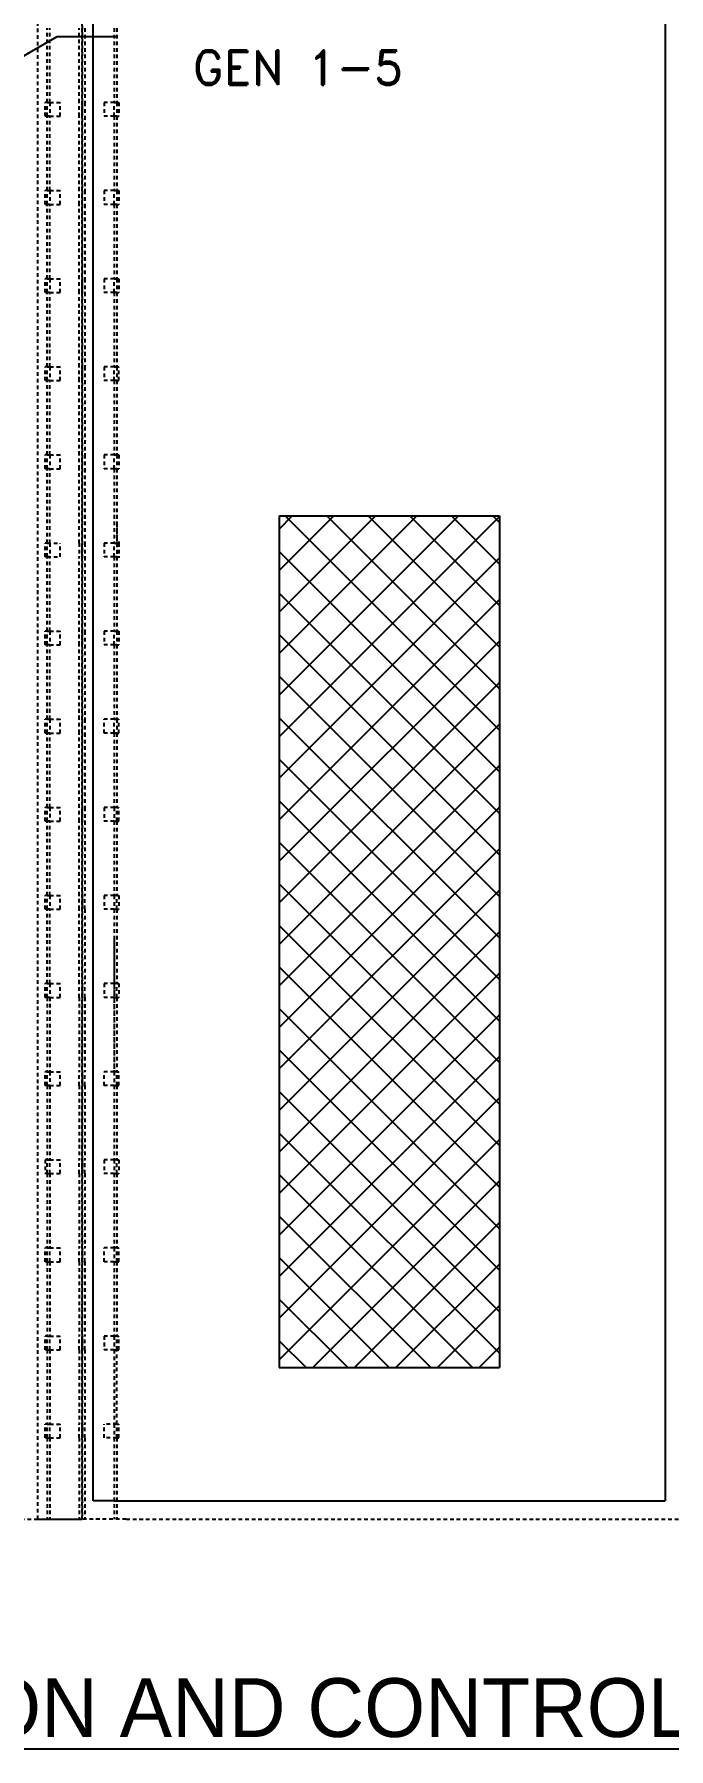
# Model space of a CAD drawing. Header units: inches. Extents: x 6 to 369, y -225 to 2.
# Drawn here: x 85.4 to 107, y -109.8 to -51.4 of the extents above; entities that cross this region are included whole.
import ezdxf
from ezdxf.enums import TextEntityAlignment as Align

# ---------------------------------------------------------------- set-up
doc = ezdxf.new("R2010")
doc.units = ezdxf.units.IN
doc.header["$MEASUREMENT"] = 0
doc.linetypes.add('HIDDEN2', pattern=[0.1875, 0.125, -0.0625])
for name, color, linetype in [('Cabinet', 253, 'HIDDEN2'), ('D', 3, 'Continuous'), ('Text', 84, 'Continuous')]:
    doc.layers.add(name, color=color, linetype=linetype)
doc.styles.add('ROMAND', font='ROMAND.shx')

# ---------------------------------------------------------------- blocks, each defined once
blk = doc.blocks.new('A$C11D33752')
at = {"layer": 'Cabinet', "linetype": 'HIDDEN2'}
for p, q in [((0, 0), (0, 90)), ((0.094, 50.765), (0.094, 48.234)), ((1.094, 50.765), (1.094, 48.234)), ((1.187, 50.765), (1.187, 48.234)), ((0, 47.765), (0, 48.234)), ((0.094, 48.234), (0.094, 47.765)), ((1.094, 48.234), (0.75, 48.234)), ((0.75, 48.234), (0.75, 47.765)), ((1.094, 48.234), (1.187, 48.234)), ((1.094, 47.765), (1.094, 48.234)), ((1.187, 48.234), (1.187, 47.765)), ((1.187, 48.234), (1.25, 48.234)), ((1.25, 48.234), (1.25, 47.765)), ((0.094, 47.765), (0.094, 45.234)), ((1.094, 47.765), (0.75, 47.765)), ((1.094, 47.765), (1.094, 45.234)), ((1.187, 47.765), (1.094, 47.765)), ((1.187, 47.765), (1.187, 45.234)), ((1.187, 47.765), (1.25, 47.765)), ((0, 44.765), (0, 45.234)), ((0.094, 45.234), (0.094, 44.765)), ((1.094, 45.234), (0.75, 45.234)), ((0.75, 45.234), (0.75, 44.765)), ((1.094, 44.765), (1.094, 45.234)), ((1.094, 45.234), (1.187, 45.234)), ((1.187, 45.234), (1.187, 44.765)), ((1.187, 45.234), (1.25, 45.234)), ((1.25, 45.234), (1.25, 44.765)), ((0.094, 44.765), (0.094, 42.234)), ((1.094, 44.765), (0.75, 44.765)), ((1.094, 44.765), (1.094, 42.234)), ((1.187, 44.765), (1.094, 44.765)), ((1.187, 44.765), (1.187, 42.234)), ((1.187, 44.765), (1.187, 44.765)), ((1.187, 44.765), (1.25, 44.765)), ((0, 41.765), (0, 42.234)), ((0.094, 42.234), (0.094, 41.765)), ((1.094, 42.234), (0.75, 42.234)), ((0.75, 42.234), (0.75, 41.765)), ((1.094, 42.234), (1.187, 42.234)), ((1.094, 41.765), (1.094, 42.234)), ((1.187, 42.234), (1.187, 41.765)), ((1.187, 42.234), (1.25, 42.234)), ((1.25, 42.234), (1.25, 41.765)), ((0.094, 41.765), (0.094, 39.234)), ((1.094, 41.765), (0.75, 41.765)), ((1.094, 41.765), (1.094, 39.234)), ((1.187, 41.765), (1.094, 41.765)), ((1.187, 41.765), (1.187, 39.234)), ((1.187, 41.765), (1.25, 41.765)), ((0, 38.765), (0, 39.234)), ((0.094, 39.234), (0.094, 38.765)), ((1.094, 39.234), (0.75, 39.234)), ((0.75, 39.234), (0.75, 38.765)), ((1.094, 39.234), (1.187, 39.234)), ((1.094, 38.765), (1.094, 39.234)), ((1.187, 39.234), (1.187, 38.765)), ((1.187, 39.234), (1.187, 39.234)), ((1.187, 39.234), (1.25, 39.234)), ((1.25, 38.765), (1.25, 39.234)), ((0.094, 38.765), (0.094, 36.234)), ((1.094, 38.765), (0.75, 38.765)), ((1.094, 38.765), (1.094, 36.234)), ((1.187, 38.765), (1.094, 38.765)), ((1.187, 38.765), (1.187, 36.234)), ((1.187, 38.765), (1.25, 38.765)), ((0, 35.765), (0, 36.234)), ((0.094, 36.234), (0.094, 35.765)), ((1.094, 36.234), (0.75, 36.234)), ((0.75, 36.234), (0.75, 35.765)), ((1.094, 36.234), (1.187, 36.234)), ((1.094, 35.765), (1.094, 36.234)), ((1.187, 36.234), (1.187, 35.765)), ((1.187, 36.234), (1.25, 36.234)), ((1.25, 36.234), (1.25, 35.765)), ((0.094, 35.765), (0.094, 33.234)), ((1.094, 35.765), (0.75, 35.765)), ((1.094, 35.765), (1.094, 33.234)), ((1.187, 35.765), (1.094, 35.765)), ((1.187, 35.765), (1.187, 33.234)), ((1.187, 35.765), (1.25, 35.765)), ((1.187, 33.89), (1.187, 32.515)), ((0, 32.765), (0, 33.234)), ((0.094, 33.234), (0.094, 32.765)), ((0.094, 32.765), (0.094, 30.234)), ((1.094, 33.234), (0.75, 33.234)), ((0.75, 33.234), (0.75, 32.765)), ((1.094, 32.765), (0.75, 32.765)), ((1.094, 32.765), (1.094, 33.234)), ((1.094, 33.234), (1.187, 33.234)), ((1.094, 32.765), (1.094, 30.234)), ((1.187, 32.765), (1.094, 32.765)), ((1.187, 33.265), (1.287, 33.265)), ((1.187, 33.234), (1.187, 32.765)), ((1.187, 33.234), (1.25, 33.234)), ((1.187, 32.765), (1.187, 30.234)), ((1.187, 32.765), (1.25, 32.765)), ((1.187, 32.765), (1.287, 32.765)), ((1.25, 33.234), (1.25, 32.765)), ((0, 29.765), (0, 30.234)), ((0.094, 30.234), (0.094, 29.765)), ((1.094, 30.234), (0.75, 30.234)), ((0.75, 30.234), (0.75, 29.765)), ((1.094, 29.765), (1.094, 30.234)), ((1.094, 30.234), (1.187, 30.234)), ((1.187, 30.234), (1.187, 29.765)), ((1.187, 30.234), (1.25, 30.234)), ((1.25, 30.234), (1.25, 29.765)), ((0.094, 29.765), (0.094, 27.234)), ((1.094, 29.765), (0.75, 29.765)), ((1.094, 29.765), (1.094, 27.234)), ((1.187, 29.765), (1.094, 29.765)), ((1.187, 29.765), (1.187, 27.234)), ((1.187, 29.765), (1.25, 29.765)), ((0, 26.765), (0, 27.234)), ((0.094, 27.234), (0.094, 26.765)), ((1.094, 27.234), (0.75, 27.234)), ((0.75, 26.765), (0.75, 27.234)), ((1.094, 26.765), (1.094, 27.234)), ((1.094, 27.234), (1.187, 27.234)), ((1.187, 27.234), (1.187, 26.765)), ((1.187, 27.234), (1.25, 27.234)), ((1.25, 26.765), (1.25, 27.234)), ((0.094, 26.765), (0.094, 24.234)), ((1.094, 26.765), (0.75, 26.765)), ((1.094, 26.765), (1.094, 24.234)), ((1.187, 26.765), (1.094, 26.765)), ((1.187, 26.765), (1.187, 24.234)), ((1.187, 26.765), (1.25, 26.765)), ((0, 23.765), (0, 24.234)), ((0.094, 24.234), (0.094, 23.765)), ((1.094, 24.234), (0.75, 24.234)), ((0.75, 24.234), (0.75, 23.765)), ((1.094, 24.234), (1.094, 23.765)), ((1.187, 24.234), (1.094, 24.234)), ((1.187, 23.765), (1.187, 24.234)), ((1.187, 24.234), (1.25, 24.234)), ((1.25, 23.765), (1.25, 24.234)), ((0.094, 23.765), (0.094, 21.234)), ((1.094, 23.765), (0.75, 23.765)), ((1.094, 23.765), (1.094, 21.234)), ((1.094, 23.765), (1.187, 23.765)), ((1.187, 23.765), (1.187, 21.234)), ((1.187, 23.765), (1.25, 23.765)), ((0, 21.234), (0, 20.765)), ((0.094, 20.765), (0.094, 21.234)), ((1.094, 21.234), (0.75, 21.234)), ((0.75, 21.234), (0.75, 20.765)), ((1.094, 21.234), (1.094, 20.765)), ((1.187, 21.234), (1.094, 21.234)), ((1.187, 20.765), (1.187, 21.234)), ((1.187, 21.234), (1.25, 21.234)), ((1.25, 21.234), (1.25, 20.765)), ((0.094, 20.765), (0.094, 18.234)), ((1.094, 20.765), (0.75, 20.765)), ((1.094, 20.765), (1.094, 18.234)), ((1.094, 20.765), (1.187, 20.765)), ((1.187, 20.765), (1.187, 18.234)), ((1.187, 20.765), (1.25, 20.765)), ((1.094, 19.734), (1.094, 15.234)), ((0, 18.234), (0, 17.765)), ((0.094, 17.765), (0.094, 18.234)), ((1.094, 18.234), (0.75, 18.234)), ((0.75, 18.234), (0.75, 17.765)), ((1.094, 18.234), (1.094, 17.765)), ((1.187, 18.234), (1.094, 18.234)), ((1.187, 17.765), (1.187, 18.234)), ((1.187, 18.234), (1.25, 18.234)), ((1.25, 18.234), (1.25, 17.765)), ((0.094, 17.765), (0.094, 15.234)), ((1.094, 17.765), (0.75, 17.765)), ((1.094, 17.765), (1.094, 15.234)), ((1.094, 17.765), (1.187, 17.765)), ((1.187, 17.765), (1.187, 15.234)), ((1.187, 17.765), (1.25, 17.765)), ((0, 15.234), (0, 14.765)), ((0.094, 14.765), (0.094, 15.234)), ((1.094, 15.234), (0.75, 15.234)), ((0.75, 14.765), (0.75, 15.234)), ((1.094, 15.234), (1.094, 14.765)), ((1.187, 15.234), (1.094, 15.234)), ((1.187, 14.765), (1.187, 15.234)), ((1.187, 15.234), (1.25, 15.234)), ((1.25, 14.765), (1.25, 15.234)), ((0.094, 14.765), (0.094, 12.234)), ((1.094, 14.765), (0.75, 14.765)), ((1.094, 14.765), (1.094, 12.234)), ((1.094, 14.765), (1.187, 14.765)), ((1.187, 14.765), (1.187, 12.234)), ((1.187, 14.765), (1.25, 14.765)), ((0, 12.234), (0, 11.765)), ((0.094, 11.765), (0.094, 12.234)), ((0.094, 11.765), (0.094, 9.234)), ((1.094, 12.234), (0.75, 12.234)), ((0.75, 12.234), (0.75, 11.765)), ((1.094, 11.765), (0.75, 11.765)), ((1.094, 12.234), (1.094, 11.765)), ((1.187, 12.234), (1.094, 12.234)), ((1.094, 11.765), (1.094, 9.234)), ((1.094, 11.765), (1.187, 11.765)), ((1.187, 11.765), (1.187, 12.234)), ((1.187, 12.234), (1.25, 12.234)), ((1.187, 11.765), (1.187, 9.234)), ((1.187, 11.765), (1.25, 11.765)), ((1.25, 12.234), (1.25, 11.765)), ((0, 9.234), (0, 8.765)), ((0.094, 8.765), (0.094, 9.234)), ((0.094, 8.765), (0.094, 6.234)), ((1.094, 9.234), (0.75, 9.234)), ((0.75, 8.765), (0.75, 9.234)), ((1.094, 8.765), (0.75, 8.765)), ((1.094, 9.234), (1.094, 8.765)), ((1.187, 9.234), (1.094, 9.234)), ((1.094, 8.765), (1.094, 6.234)), ((1.094, 8.765), (1.187, 8.765)), ((1.187, 8.765), (1.187, 9.234)), ((1.187, 9.234), (1.25, 9.234)), ((1.187, 8.765), (1.187, 6.234)), ((1.187, 8.765), (1.25, 8.765)), ((1.25, 8.765), (1.25, 9.234)), ((0, 6.234), (0, 5.765)), ((0.094, 5.765), (0.094, 6.234)), ((1.094, 6.234), (0.75, 6.234)), ((0.75, 6.234), (0.75, 5.765)), ((1.094, 6.234), (1.094, 5.765)), ((1.187, 6.234), (1.094, 6.234)), ((1.187, 5.765), (1.187, 6.234)), ((1.187, 6.234), (1.25, 6.234)), ((1.25, 5.765), (1.25, 6.234)), ((0.094, 5.765), (0.094, 3.234)), ((1.094, 5.765), (0.75, 5.765)), ((1.094, 5.765), (1.094, 3.234)), ((1.094, 5.765), (1.187, 5.765)), ((1.187, 3.234), (1.187, 5.765)), ((1.187, 5.765), (1.25, 5.765)), ((0, 3.234), (0, 2.765)), ((0.094, 2.765), (0.094, 3.234)), ((0.75, 2.765), (0.75, 3.234)), ((1.187, 3.234), (0.75, 3.234)), ((1.094, 3.234), (1.094, 2.765)), ((1.187, 2.765), (1.187, 3.234)), ((1.187, 3.234), (1.25, 3.234)), ((1.25, 2.765), (1.25, 3.234)), ((0.094, 2.765), (0.094, 0)), ((1.187, 2.765), (0.75, 2.765)), ((1.094, 2.765), (1.094, 0)), ((1.187, 2.765), (1.187, 0)), ((1.187, 2.765), (1.25, 2.765)), ((1.5, 0), (0, 0)), ((0, 0), (0, 0)), ((1.5, 0), (59.382, 0))]:
    blk.add_line(p, q, dxfattribs=at)

msp = doc.modelspace()

# ---------------------------------------------------------------- hatches: boundary and pattern name
at = {"layer": 'D'}
h = msp.add_hatch(dxfattribs=at)
h.set_pattern_fill('ANSI37', scale=8, style=0)
h.set_pattern_definition([(45, (-9.8895, -116.7529), (-0.707107, 0.707107), []), (135, (-9.8895, -116.7529), (-0.707107, -0.707107), [])])
h.paths.add_polyline_path([(93.73193, -96.84066), (101.23193, -96.84066), (101.23193, -67.84066), (93.73193, -67.84066)])

# ---------------------------------------------------------------- linework, layer by layer
at = {"color": 7, "ltscale": 0.5}
for p, q in [((83.33128, -53.15754), (86.17088, -51.5181)), ((86.17088, -51.5181), (88.24222, -51.5181))]:
    msp.add_line(p, q, dxfattribs=at)
at = {"layer": 'Cabinet', "color": 7, "linetype": 'HIDDEN2'}
for p, q in [((85.52061, -101.99835), (85.52061, -11.99835)), ((87.02061, -11.99835), (87.02061, -101.99835)), ((85.83311, -53.76385), (85.83311, -51.23285)), ((85.92686, -53.76385), (85.92686, -51.23285)), ((86.92686, -53.76385), (86.92686, -51.23285)), ((85.77061, -54.23285), (85.77061, -53.76385)), ((85.83311, -53.76385), (85.77061, -53.76385)), ((85.83311, -54.23285), (85.77061, -54.23285)), ((85.83311, -54.23285), (85.83311, -53.76385)), ((85.83311, -53.76385), (85.92686, -53.76385)), ((85.92686, -54.23285), (85.83311, -54.23285)), ((85.83311, -56.76385), (85.83311, -54.23285)), ((85.92686, -53.76385), (86.27061, -53.76385)), ((85.92686, -53.76385), (85.92686, -54.23285)), ((85.92686, -54.23285), (86.27061, -54.23285)), ((85.92686, -56.76385), (85.92686, -54.23285)), ((86.27061, -54.23285), (86.27061, -53.76385)), ((86.92686, -54.23285), (86.92686, -53.76385)), ((86.92686, -56.76385), (86.92686, -54.23285)), ((87.02061, -53.76385), (87.02061, -54.23285)), ((85.77061, -57.23285), (85.77061, -56.76385)), ((85.83311, -56.76385), (85.77061, -56.76385)), ((85.83311, -56.76385), (85.83311, -56.76385)), ((85.83311, -57.23285), (85.83311, -56.76385)), ((85.83311, -56.76385), (85.92686, -56.76385)), ((85.92686, -56.76385), (86.27061, -56.76385)), ((85.92686, -56.76385), (85.92686, -57.23285)), ((86.27061, -57.23285), (86.27061, -56.76385)), ((86.92686, -57.23285), (86.92686, -56.76385)), ((87.02061, -56.76385), (87.02061, -57.23285)), ((85.83311, -57.23285), (85.77061, -57.23285)), ((85.92686, -57.23285), (85.83311, -57.23285)), ((85.83311, -59.76385), (85.83311, -57.23285)), ((85.92686, -57.23285), (86.27061, -57.23285)), ((85.92686, -59.76385), (85.92686, -57.23285)), ((86.92686, -59.76385), (86.92686, -57.23285)), ((85.77061, -60.23285), (85.77061, -59.76385)), ((85.83311, -59.76385), (85.77061, -59.76385)), ((85.83311, -60.23285), (85.83311, -59.76385)), ((85.83311, -59.76385), (85.92686, -59.76385)), ((85.92686, -59.76385), (86.27061, -59.76385)), ((85.92686, -59.76385), (85.92686, -60.23285)), ((86.27061, -60.23285), (86.27061, -59.76385)), ((86.92686, -60.23285), (86.92686, -59.76385)), ((87.02061, -59.76385), (87.02061, -60.23285)), ((85.83311, -60.23285), (85.77061, -60.23285)), ((85.92686, -60.23285), (85.83311, -60.23285)), ((85.83311, -62.76385), (85.83311, -60.23285)), ((85.92686, -60.23285), (86.27061, -60.23285)), ((85.92686, -62.76385), (85.92686, -60.23285)), ((86.92686, -62.76385), (86.92686, -60.23285)), ((85.77061, -63.23285), (85.77061, -62.76385)), ((85.83311, -62.76385), (85.77061, -62.76385)), ((85.83311, -63.23285), (85.83311, -62.76385)), ((85.83311, -62.76385), (85.92686, -62.76385)), ((85.92686, -62.76385), (86.27061, -62.76385)), ((85.92686, -62.76385), (85.92686, -63.23285)), ((86.27061, -63.23285), (86.27061, -62.76385)), ((86.92686, -63.23285), (86.92686, -62.76385)), ((87.02061, -62.76385), (87.02061, -63.23285)), ((85.83311, -63.23285), (85.77061, -63.23285)), ((85.92686, -63.23285), (85.83311, -63.23285)), ((85.83311, -65.76385), (85.83311, -63.23285)), ((85.92686, -63.23285), (86.27061, -63.23285)), ((85.92686, -65.76385), (85.92686, -63.23285)), ((86.92686, -65.76385), (86.92686, -63.23285)), ((85.77061, -66.23285), (85.77061, -65.76385)), ((85.83311, -65.76385), (85.77061, -65.76385)), ((85.83311, -66.23285), (85.83311, -65.76385)), ((85.83311, -65.76385), (85.92686, -65.76385)), ((85.92686, -65.76385), (86.27061, -65.76385)), ((85.92686, -65.76385), (85.92686, -66.23285)), ((86.27061, -66.23285), (86.27061, -65.76385)), ((86.92686, -66.23285), (86.92686, -65.76385)), ((87.02061, -65.76385), (87.02061, -66.23285)), ((85.83311, -66.23285), (85.77061, -66.23285)), ((85.92686, -66.23285), (85.83311, -66.23285)), ((85.83311, -68.76385), (85.83311, -66.23285)), ((85.92686, -66.23285), (86.27061, -66.23285)), ((85.92686, -68.76385), (85.92686, -66.23285)), ((86.92686, -68.76385), (86.92686, -66.23285)), ((85.77061, -69.23285), (85.77061, -68.76385)), ((85.83311, -68.76385), (85.77061, -68.76385)), ((85.83311, -68.76385), (86.27061, -68.76385)), ((85.83311, -69.23285), (85.83311, -68.76385)), ((85.92686, -68.76385), (85.92686, -69.23285)), ((86.27061, -69.23285), (86.27061, -68.76385)), ((86.92686, -68.76385), (86.92686, -69.23285)), ((87.02061, -69.23285), (87.02061, -68.76385)), ((85.83311, -69.23285), (85.77061, -69.23285)), ((85.83311, -69.23285), (86.27061, -69.23285)), ((85.92686, -69.23285), (85.83311, -69.23285)), ((85.83311, -71.76385), (85.83311, -69.23285)), ((85.92686, -71.76385), (85.92686, -69.23285)), ((86.92686, -71.76385), (86.92686, -69.23285)), ((85.77061, -72.23285), (85.77061, -71.76385)), ((85.83311, -71.76385), (85.77061, -71.76385)), ((85.83311, -72.23285), (85.83311, -71.76385)), ((85.83311, -71.76385), (85.92686, -71.76385)), ((85.92686, -71.76385), (86.27061, -71.76385)), ((85.92686, -71.76385), (85.92686, -72.23285)), ((86.27061, -72.23285), (86.27061, -71.76385)), ((86.92686, -72.23285), (86.92686, -71.76385)), ((87.02061, -71.76385), (87.02061, -72.23285)), ((85.83311, -72.23285), (85.77061, -72.23285)), ((85.92686, -72.23285), (85.83311, -72.23285)), ((85.83311, -74.76385), (85.83311, -72.23285)), ((85.92686, -72.23285), (86.27061, -72.23285)), ((85.92686, -74.76385), (85.92686, -72.23285)), ((86.92686, -74.76385), (86.92686, -72.23285)), ((85.77061, -75.23285), (85.77061, -74.76385)), ((85.83311, -74.76385), (85.77061, -74.76385)), ((85.83311, -75.23285), (85.77061, -75.23285)), ((85.83311, -75.23285), (85.83311, -74.76385)), ((85.83311, -74.76385), (85.92686, -74.76385)), ((85.92686, -75.23285), (85.83311, -75.23285)), ((85.83311, -77.76385), (85.83311, -75.23285)), ((85.92686, -74.76385), (86.27061, -74.76385)), ((85.92686, -74.76385), (85.92686, -75.23285)), ((85.92686, -75.23285), (86.27061, -75.23285)), ((85.92686, -77.76385), (85.92686, -75.23285)), ((86.27061, -75.23285), (86.27061, -74.76385)), ((86.92686, -75.23285), (86.92686, -74.76385)), ((86.92686, -77.76385), (86.92686, -75.23285)), ((87.02061, -74.76385), (87.02061, -75.23285)), ((85.77061, -78.23285), (85.77061, -77.76385)), ((85.83311, -77.76385), (85.77061, -77.76385)), ((85.83311, -78.23285), (85.83311, -77.76385)), ((85.83311, -77.76385), (85.92686, -77.76385)), ((85.92686, -77.76385), (86.27061, -77.76385)), ((85.92686, -77.76385), (85.92686, -78.23285)), ((86.27061, -78.23285), (86.27061, -77.76385)), ((86.92686, -78.23285), (86.92686, -77.76385)), ((87.02061, -77.76385), (87.02061, -78.23285)), ((85.83311, -78.23285), (85.77061, -78.23285)), ((85.92686, -78.23285), (85.83311, -78.23285)), ((85.83311, -80.76385), (85.83311, -78.23285)), ((85.92686, -78.23285), (86.27061, -78.23285)), ((85.92686, -80.76385), (85.92686, -78.23285)), ((86.92686, -80.76385), (86.92686, -78.23285)), ((85.77061, -81.23285), (85.77061, -80.76385)), ((85.83311, -80.76385), (85.77061, -80.76385)), ((85.83311, -81.23285), (85.83311, -80.76385)), ((85.83311, -80.76385), (85.92686, -80.76385)), ((85.92686, -80.76385), (86.27061, -80.76385)), ((85.92686, -80.76385), (85.92686, -81.23285)), ((86.27061, -81.23285), (86.27061, -80.76385)), ((86.92686, -81.23285), (86.92686, -80.76385)), ((87.02061, -80.76385), (87.02061, -81.23285)), ((85.83311, -81.23285), (85.77061, -81.23285)), ((85.92686, -81.23285), (85.83311, -81.23285)), ((85.83311, -83.76385), (85.83311, -81.23285)), ((85.92686, -81.23285), (86.27061, -81.23285)), ((85.92686, -83.76385), (85.92686, -81.23285)), ((86.92686, -83.76385), (86.92686, -81.23285)), ((85.77061, -84.23285), (85.77061, -83.76385)), ((85.83311, -83.76385), (85.77061, -83.76385)), ((85.83311, -83.76385), (85.92686, -83.76385)), ((85.83311, -84.23285), (85.83311, -83.76385)), ((85.92686, -83.76385), (86.27061, -83.76385)), ((85.92686, -83.76385), (85.92686, -84.23285)), ((86.27061, -84.23285), (86.27061, -83.76385)), ((86.92686, -84.23285), (86.92686, -83.76385)), ((87.02061, -83.76385), (87.02061, -84.23285)), ((85.83311, -84.23285), (85.77061, -84.23285)), ((85.92686, -84.23285), (85.83311, -84.23285)), ((85.83311, -84.23285), (85.83311, -86.76385)), ((85.92686, -84.23285), (86.27061, -84.23285)), ((85.92686, -84.23285), (85.92686, -86.76385)), ((86.92686, -84.23285), (86.92686, -86.76385)), ((85.77061, -87.23285), (85.77061, -86.76385)), ((85.83311, -86.76385), (85.77061, -86.76385)), ((85.83311, -86.76385), (85.92686, -86.76385)), ((85.83311, -87.23285), (85.83311, -86.76385)), ((85.83311, -86.76385), (85.92686, -86.76385)), ((85.92686, -86.76385), (86.27061, -86.76385)), ((85.92686, -86.76385), (85.92686, -87.23285)), ((86.27061, -87.23285), (86.27061, -86.76385)), ((86.92686, -87.23285), (86.92686, -86.76385)), ((87.02061, -86.76385), (87.02061, -87.23285)), ((85.83311, -87.23285), (85.77061, -87.23285)), ((85.83311, -87.23285), (85.92686, -87.23285)), ((85.92686, -87.23285), (85.83311, -87.23285)), ((85.83311, -87.23285), (85.83311, -89.76385)), ((85.92686, -87.23285), (86.27061, -87.23285)), ((85.92686, -87.23285), (85.92686, -89.76385)), ((86.92686, -87.23285), (86.92686, -89.76385)), ((85.77061, -89.76385), (85.77061, -90.23285)), ((85.83311, -89.76385), (85.77061, -89.76385)), ((85.83311, -89.76385), (85.92686, -89.76385)), ((85.83311, -90.23285), (85.83311, -89.76385)), ((85.92686, -89.76385), (86.27061, -89.76385)), ((85.92686, -90.23285), (85.92686, -89.76385)), ((86.27061, -90.23285), (86.27061, -89.76385)), ((86.92686, -90.23285), (86.92686, -89.76385)), ((87.02061, -90.23285), (87.02061, -89.76385)), ((85.83311, -90.23285), (85.77061, -90.23285)), ((85.83311, -90.23285), (85.92686, -90.23285)), ((85.83311, -90.23285), (85.83311, -92.76385)), ((85.92686, -90.23285), (86.27061, -90.23285)), ((85.92686, -90.23285), (85.92686, -92.76385)), ((86.92686, -90.23285), (86.92686, -92.76385)), ((85.77061, -93.23285), (85.77061, -92.76385)), ((85.83311, -92.76385), (85.77061, -92.76385)), ((85.83311, -92.76385), (85.92686, -92.76385)), ((85.83311, -93.23285), (85.83311, -92.76385)), ((85.92686, -92.76385), (86.27061, -92.76385)), ((85.92686, -93.23285), (85.92686, -92.76385)), ((86.27061, -93.23285), (86.27061, -92.76385)), ((86.92686, -93.23285), (86.92686, -92.76385)), ((87.02061, -93.23285), (87.02061, -92.76385)), ((85.83311, -93.23285), (85.77061, -93.23285)), ((85.83311, -93.23285), (85.92686, -93.23285)), ((85.83311, -93.23285), (85.83311, -95.76385)), ((85.92686, -93.23285), (86.27061, -93.23285)), ((85.92686, -93.23285), (85.92686, -95.76385)), ((86.92686, -93.23285), (86.92686, -95.76385)), ((85.77061, -96.23285), (85.77061, -95.76385)), ((85.83311, -95.76385), (85.77061, -95.76385)), ((85.83311, -96.23285), (85.77061, -96.23285)), ((85.83311, -95.76385), (85.92686, -95.76385)), ((85.83311, -96.23285), (85.83311, -95.76385)), ((85.83311, -96.23285), (85.92686, -96.23285)), ((85.83311, -96.23285), (85.83311, -98.76385)), ((85.92686, -95.76385), (86.27061, -95.76385)), ((85.92686, -96.23285), (85.92686, -95.76385)), ((85.92686, -96.23285), (86.27061, -96.23285)), ((85.92686, -96.23285), (85.92686, -98.76385)), ((86.27061, -96.23285), (86.27061, -95.76385)), ((86.92686, -96.23285), (86.92686, -95.76385)), ((86.92686, -96.23285), (86.92686, -98.76385)), ((87.02061, -96.23285), (87.02061, -95.76385)), ((85.77061, -99.23285), (85.77061, -98.76385)), ((85.83311, -98.76385), (85.77061, -98.76385)), ((85.83311, -99.23285), (85.77061, -99.23285)), ((85.83311, -99.23285), (85.83311, -98.76385)), ((85.83311, -98.76385), (85.92686, -98.76385)), ((85.83311, -99.23285), (85.92686, -99.23285)), ((85.83311, -99.23285), (85.83311, -101.99835)), ((85.92686, -98.76385), (86.27061, -98.76385)), ((85.92686, -99.23285), (85.92686, -98.76385)), ((85.92686, -99.23285), (86.27061, -99.23285)), ((85.92686, -99.23285), (85.92686, -101.99835)), ((86.27061, -99.23285), (86.27061, -98.76385)), ((86.92686, -99.23285), (86.92686, -98.76385)), ((86.92686, -99.23285), (86.92686, -101.99835)), ((87.02061, -99.23285), (87.02061, -98.76385)), ((29.13816, -101.99835), (87.02061, -101.99835)), ((85.52061, -101.99835), (87.02061, -101.99835))]:
    msp.add_line(p, q, dxfattribs=at)
at = {"layer": 'D', "color": 7}
for p, q in [((106.86436, -12.62335), (106.86436, -101.37335)), ((87.39561, -101.37335), (87.39561, -13.24835)), ((93.73193, -67.84066), (93.73193, -96.84066)), ((93.73193, -67.84066), (101.23193, -67.84066)), ((101.23193, -67.84066), (101.23193, -96.84066)), ((93.73193, -96.84066), (101.23193, -96.84066)), ((88.11436, -101.37335), (87.39561, -101.37335)), ((88.11436, -101.37335), (106.86436, -101.37335))]:
    msp.add_line(p, q, dxfattribs=at)
at = {"layer": 'Text', "color": 7}
msp.add_line((63.48769, -109.81477), (116.15436, -109.81477), dxfattribs=at)

# ---------------------------------------------------------------- block references
at = {"layer": 'D', "color": 7}
msp.add_blockref('A$C11D33752', (87.02061, -101.99835), dxfattribs=at)

# ---------------------------------------------------------------- texts
at = {"color": 7, "style": 'ROMAND'}
msp.add_text('GEN 1-5', height=1.17, dxfattribs=at).set_placement((94.37198, -53.15787), align=Align.CENTER)
at = {"layer": 'Text', "color": 7}
msp.add_text('INSTRUMENTAION AND CONTROLS', height=2, dxfattribs=at).set_placement((63.48769, -109.41477))

doc.saveas('drawing.dxf')
